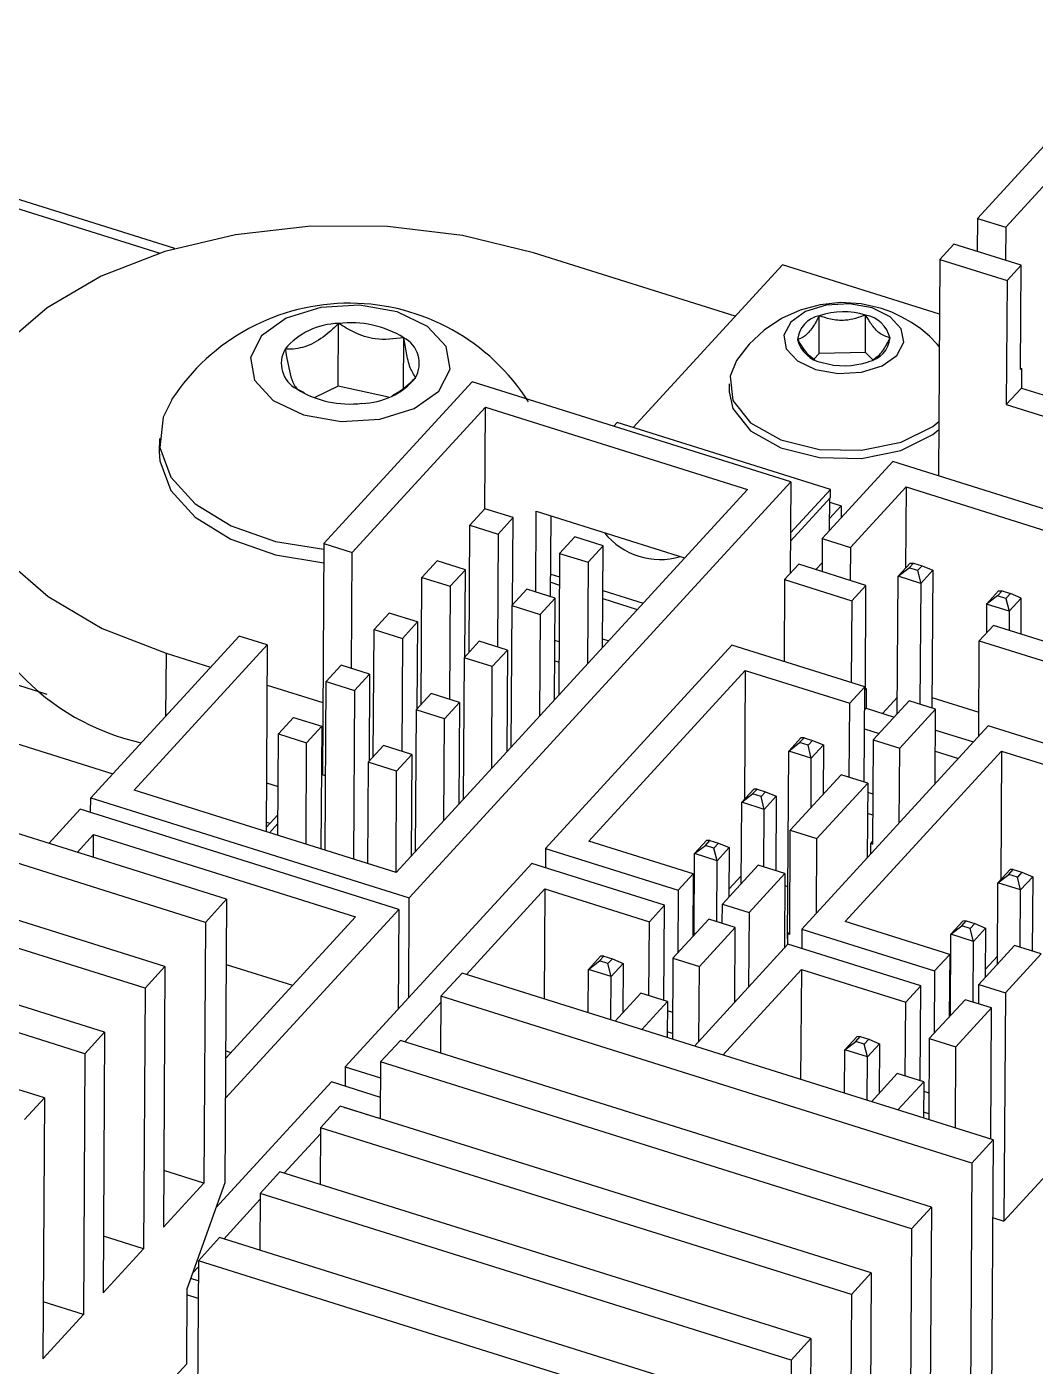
# Model space of a CAD drawing. Header units: millimetres. Extents: x -11 to 295, y 0 to 216.
# Drawn here: x 116.43 to 124.82, y 164.73 to 175.86 of the extents above; entities that cross this region are included whole.
import ezdxf

# ---------------------------------------------------------------- set-up
doc = ezdxf.new("R2010")
doc.units = ezdxf.units.MM

msp = doc.modelspace()

# ---------------------------------------------------------------- linework, layer by layer
at = {"color": 7, "linetype": 'Continuous', "lineweight": 25}
for p, q in [((117.665, 174.02), (111.793, 175.864)), ((124.923, 174.911), (124.336, 174.271)), ((124.571, 174.197), (125.033, 174.701)), ((124.336, 174.271), (124.334, 173.996)), ((124.336, 174.271), (124.571, 174.197)), ((124.571, 174.197), (124.57, 173.922)), ((124.14, 174.057), (124.023, 173.929)), ((124.699, 173.882), (124.14, 174.057)), ((122.323, 173.459), (120.645, 173.986)), ((122.714, 173.885), (121.474, 172.533)), ((124.02, 173.475), (122.714, 173.885)), ((124.023, 173.929), (124.012, 172.131)), ((124.023, 173.929), (124.582, 173.754)), ((124.582, 173.754), (124.699, 173.882)), ((124.694, 173.015), (124.699, 173.882)), ((124.582, 173.754), (124.575, 172.724)), ((119.022, 172.876), (119.026, 173.398)), ((123.019, 173.149), (123.021, 173.462)), ((123.404, 173.155), (123.406, 173.468)), ((119.565, 172.86), (119.567, 173.279)), ((123.404, 173.155), (123.019, 173.149)), ((123.467, 173.095), (123.404, 173.155)), ((123.019, 173.149), (122.975, 173.101)), ((124.694, 173.026), (124.702, 173.023)), ((124.694, 173.015), (124.702, 173.023)), ((124.702, 173.023), (124.701, 172.861)), ((118.678, 172.853), (118.739, 172.824)), ((119.022, 172.876), (118.822, 172.78)), ((120.136, 172.913), (118.903, 171.568)), ((119.441, 172.784), (119.022, 172.876)), ((122.784, 172.081), (120.136, 172.913)), ((122.273, 172.896), (122.272, 172.829)), ((124.575, 172.724), (124.701, 172.861)), ((124.701, 172.861), (125.636, 172.567)), ((124.575, 172.724), (125.635, 172.391)), ((119.138, 171.494), (120.246, 172.702)), ((120.241, 171.857), (120.246, 172.702)), ((120.246, 172.702), (122.424, 172.018)), ((121.342, 172.574), (121.313, 172.543)), ((123.113, 172.018), (121.342, 172.574)), ((117.536, 172.442), (117.535, 172.33)), ((123.633, 172.25), (123.046, 171.609)), ((125.81, 171.566), (123.633, 172.25)), ((119.613, 168.623), (122.784, 172.081)), ((122.784, 172.081), (122.78, 171.319)), ((123.281, 171.535), (123.743, 172.039)), ((123.743, 172.039), (123.739, 171.364)), ((123.743, 172.039), (125.45, 171.503)), ((122.424, 172.018), (119.503, 168.833)), ((122.781, 171.589), (123.113, 171.95)), ((122.782, 171.656), (123.113, 172.018)), ((123.106, 171.676), (123.108, 171.945)), ((123.113, 171.95), (123.113, 172.018)), ((120.241, 171.858), (120.116, 171.721)), ((120.477, 171.784), (120.241, 171.858)), ((120.664, 171.166), (120.668, 171.836)), ((120.668, 171.836), (121.902, 171.449)), ((123.204, 171.882), (123.107, 171.777)), ((123.108, 171.913), (123.204, 171.882)), ((123.204, 171.882), (123.203, 171.781)), ((120.11, 170.664), (120.116, 171.721)), ((120.116, 171.721), (120.351, 171.647)), ((120.477, 171.784), (120.351, 171.647)), ((120.472, 171.06), (120.477, 171.784)), ((120.788, 171.127), (120.792, 171.797)), ((120.351, 171.647), (120.346, 170.708)), ((120.989, 171.623), (120.863, 171.486)), ((121.224, 171.549), (120.989, 171.623)), ((123.046, 171.609), (123.044, 171.335)), ((123.046, 171.609), (123.281, 171.535)), ((118.903, 171.568), (118.891, 169.644)), ((118.903, 171.568), (119.138, 171.494)), ((119.132, 170.53), (119.138, 171.494)), ((120.863, 171.486), (120.856, 170.309)), ((120.863, 171.486), (121.099, 171.413)), ((121.224, 171.549), (121.099, 171.413)), ((121.219, 170.704), (121.224, 171.549)), ((123.281, 171.535), (123.279, 171.261)), ((119.844, 171.424), (119.718, 171.287)), ((120.079, 171.35), (119.844, 171.424)), ((121.099, 171.413), (121.094, 170.568)), ((122.85, 171.396), (122.732, 171.268)), ((123.409, 171.22), (122.85, 171.396)), ((122.992, 171.351), (123.044, 171.409)), ((123.676, 171.296), (123.777, 171.405)), ((123.767, 171.365), (123.804, 171.406)), ((123.777, 171.405), (123.804, 171.406)), ((123.804, 171.406), (123.875, 171.384)), ((123.875, 171.384), (123.837, 171.343)), ((123.875, 171.384), (123.965, 171.346)), ((119.712, 170.23), (119.718, 171.287)), ((119.718, 171.287), (119.954, 171.213)), ((120.079, 171.35), (119.954, 171.213)), ((120.074, 170.626), (120.079, 171.35)), ((120.789, 171.313), (120.862, 171.291)), ((122.732, 171.268), (122.728, 170.587)), ((122.732, 171.268), (123.291, 171.092)), ((123.669, 170.155), (123.676, 171.296)), ((123.676, 171.296), (123.767, 171.365)), ((123.865, 171.236), (123.676, 171.296)), ((123.837, 171.343), (123.767, 171.365)), ((123.837, 171.343), (123.865, 171.236)), ((123.965, 171.346), (123.865, 171.236)), ((123.965, 171.346), (123.958, 170.201)), ((119.954, 171.213), (119.948, 170.274)), ((120.591, 171.189), (120.466, 171.053)), ((120.826, 171.115), (120.591, 171.189)), ((120.789, 171.246), (120.862, 171.223)), ((121.222, 171.178), (121.556, 171.073)), ((123.291, 171.092), (123.409, 171.22)), ((123.404, 170.353), (123.409, 171.22)), ((123.865, 171.236), (123.858, 170.232)), ((124.412, 171.065), (124.512, 171.174)), ((124.502, 171.134), (124.54, 171.175)), ((124.512, 171.174), (124.54, 171.175)), ((124.54, 171.175), (124.611, 171.153)), ((124.611, 171.153), (124.573, 171.112)), ((124.7, 171.115), (124.611, 171.153)), ((120.466, 171.053), (120.458, 169.875)), ((120.466, 171.053), (120.701, 170.979)), ((120.826, 171.115), (120.701, 170.979)), ((120.821, 170.271), (120.826, 171.115)), ((121.221, 171.11), (121.508, 171.02)), ((123.291, 171.092), (123.287, 170.412)), ((124.412, 171.065), (124.41, 170.824)), ((124.502, 171.134), (124.412, 171.065)), ((124.6, 171.005), (124.412, 171.065)), ((124.573, 171.112), (124.502, 171.134)), ((124.573, 171.112), (124.6, 171.005)), ((124.7, 171.115), (124.6, 171.005)), ((124.699, 170.815), (124.7, 171.115)), ((119.321, 170.854), (119.446, 170.99)), ((119.681, 170.916), (119.446, 170.99)), ((120.701, 170.979), (120.696, 170.134)), ((124.6, 171.005), (124.599, 170.846)), ((119.314, 169.797), (119.321, 170.854)), ((119.321, 170.854), (119.556, 170.78)), ((119.556, 170.78), (119.681, 170.916)), ((119.681, 170.916), (119.677, 170.192)), ((124.468, 170.887), (124.351, 170.759)), ((125.027, 170.712), (124.468, 170.887)), ((118.198, 170.799), (116.965, 169.454)), ((117.326, 169.517), (118.433, 170.725)), ((118.433, 170.725), (118.198, 170.799)), ((118.433, 170.725), (118.424, 169.172)), ((119.556, 170.78), (119.55, 169.84)), ((120.193, 170.756), (120.068, 170.619)), ((120.429, 170.682), (120.193, 170.756)), ((122.295, 170.723), (120.745, 169.032)), ((120.859, 170.751), (120.824, 170.762)), ((121.268, 170.758), (121.219, 170.773)), ((123.399, 170.377), (122.295, 170.723)), ((124.346, 169.967), (124.351, 170.759)), ((124.351, 170.759), (124.91, 170.584)), ((117.591, 170.656), (117.96, 170.54)), ((120.068, 170.619), (120.061, 169.441)), ((120.303, 170.545), (120.068, 170.619)), ((120.303, 170.545), (120.429, 170.682)), ((120.429, 170.682), (120.423, 169.837)), ((120.823, 170.593), (120.858, 170.582)), ((118.923, 170.42), (119.048, 170.556)), ((119.283, 170.483), (119.048, 170.556)), ((119.158, 170.346), (119.283, 170.483)), ((119.283, 170.483), (119.279, 169.759)), ((120.298, 169.7), (120.303, 170.545)), ((121.106, 169.095), (122.405, 170.513)), ((122.405, 170.513), (122.399, 169.442)), ((122.405, 170.513), (123.274, 170.24)), ((118.431, 170.392), (118.895, 170.246)), ((118.914, 169.018), (118.923, 170.42)), ((118.923, 170.42), (119.158, 170.346)), ((123.274, 170.24), (123.399, 170.377)), ((123.394, 169.586), (123.399, 170.377)), ((119.158, 170.346), (119.15, 168.944)), ((119.795, 170.322), (119.67, 170.185)), ((120.031, 170.248), (119.795, 170.322)), ((123.404, 170.364), (123.411, 170.362)), ((123.404, 170.353), (123.411, 170.362)), ((123.411, 170.362), (123.41, 170.199)), ((123.767, 170.261), (123.469, 169.937)), ((123.547, 170.156), (123.67, 170.291)), ((123.987, 170.192), (123.767, 170.261)), ((123.958, 170.288), (124.347, 170.166)), ((119.67, 170.185), (119.663, 169.008)), ((119.906, 170.111), (119.67, 170.185)), ((119.906, 170.111), (120.031, 170.248)), ((120.031, 170.248), (120.026, 169.403)), ((123.27, 169.625), (123.274, 170.24)), ((123.398, 170.185), (123.41, 170.199)), ((123.41, 170.199), (123.643, 170.126)), ((123.69, 169.867), (123.987, 170.192)), ((123.984, 169.571), (123.987, 170.192)), ((118.65, 170.123), (118.525, 169.986)), ((118.65, 170.123), (118.886, 170.049)), ((118.76, 169.912), (118.886, 170.049)), ((118.886, 170.049), (118.879, 169.029)), ((119.9, 169.267), (119.906, 170.111)), ((124.426, 170.054), (122.876, 168.363)), ((125.53, 169.707), (124.426, 170.054)), ((118.095, 168.611), (113.681, 169.997)), ((118.52, 169.142), (118.525, 169.986)), ((118.525, 169.986), (118.76, 169.912)), ((122.767, 169.843), (122.867, 169.953)), ((122.858, 169.913), (122.895, 169.954)), ((122.895, 169.954), (122.867, 169.953)), ((122.895, 169.954), (122.966, 169.932)), ((122.966, 169.932), (122.928, 169.891)), ((122.966, 169.932), (123.056, 169.894)), ((123.397, 170.027), (123.518, 169.989)), ((123.469, 169.937), (123.464, 169.07)), ((123.469, 169.937), (123.69, 169.867)), ((123.986, 170.018), (124.302, 169.919)), ((118.755, 169.068), (118.76, 169.912)), ((119.398, 169.888), (119.272, 169.751)), ((119.633, 169.814), (119.398, 169.888)), ((119.508, 169.677), (119.633, 169.814)), ((119.633, 169.814), (119.628, 168.969)), ((122.758, 168.286), (122.767, 169.843)), ((122.767, 169.843), (122.858, 169.913)), ((122.955, 169.784), (122.767, 169.843)), ((122.928, 169.891), (122.858, 169.913)), ((122.955, 169.784), (122.928, 169.891)), ((123.056, 169.894), (122.955, 169.784)), ((123.056, 169.894), (123.053, 169.483)), ((123.237, 168.426), (124.536, 169.843)), ((123.686, 169.247), (123.69, 169.867)), ((123.985, 169.843), (124.177, 169.782)), ((124.536, 169.843), (124.53, 168.773)), ((124.536, 169.843), (125.404, 169.571)), ((117.919, 168.419), (113.505, 169.805)), ((118.891, 169.716), (118.884, 169.708)), ((119.272, 169.751), (119.267, 168.907)), ((119.508, 169.677), (119.272, 169.751)), ((122.953, 169.374), (122.955, 169.784)), ((118.891, 169.644), (118.883, 169.636)), ((118.918, 169.636), (118.891, 169.644)), ((119.503, 168.833), (119.508, 169.677)), ((123.203, 169.646), (122.78, 169.185)), ((123.424, 169.577), (123.203, 169.646)), ((119.503, 168.833), (117.326, 169.517)), ((118.426, 169.579), (118.522, 169.549)), ((122.376, 169.417), (122.476, 169.526)), ((122.376, 169.417), (122.466, 169.486)), ((122.466, 169.486), (122.504, 169.527)), ((122.537, 169.464), (122.466, 169.486)), ((122.504, 169.527), (122.476, 169.526)), ((122.504, 169.527), (122.574, 169.505)), ((122.574, 169.505), (122.537, 169.464)), ((122.574, 169.505), (122.664, 169.467)), ((123.001, 169.116), (123.424, 169.577)), ((123.424, 169.577), (123.42, 168.957)), ((123.423, 169.5), (123.466, 169.487)), ((117.582, 168.052), (113.169, 169.438)), ((116.964, 169.332), (116.965, 169.454)), ((116.965, 169.454), (119.613, 168.623)), ((122.372, 168.74), (122.376, 169.417)), ((122.564, 169.357), (122.376, 169.417)), ((122.564, 169.357), (122.537, 169.464)), ((122.664, 169.467), (122.564, 169.357)), ((122.664, 169.467), (122.66, 168.849)), ((117.418, 167.872), (113.004, 169.258)), ((116.878, 169.359), (116.617, 169.075)), ((119.526, 168.527), (116.878, 169.359)), ((118.521, 169.312), (118.424, 169.207)), ((122.561, 168.88), (122.564, 169.357)), ((123.465, 169.311), (123.422, 169.325)), ((116.853, 169.001), (116.988, 169.148)), ((116.987, 168.959), (116.988, 169.148)), ((116.988, 169.148), (119.165, 168.465)), ((118.52, 169.24), (118.451, 169.164)), ((122.775, 168.318), (122.78, 169.185)), ((122.78, 169.185), (123.001, 169.116)), ((121.974, 168.822), (121.106, 169.095)), ((121.984, 168.99), (122.084, 169.099)), ((121.984, 168.99), (122.075, 169.059)), ((122.075, 169.059), (122.112, 169.1)), ((122.145, 169.037), (122.075, 169.059)), ((122.112, 169.1), (122.084, 169.099)), ((122.112, 169.1), (122.183, 169.078)), ((122.183, 169.078), (122.145, 169.037)), ((122.173, 168.93), (122.145, 169.037)), ((122.273, 169.04), (122.173, 168.93)), ((122.183, 169.078), (122.273, 169.04)), ((122.273, 169.04), (122.27, 168.629)), ((122.997, 168.495), (123.001, 169.116)), ((123.449, 169.074), (123.464, 169.09)), ((123.449, 169.074), (123.464, 169.07)), ((123.449, 168.988), (123.449, 169.074)), ((120.745, 169.032), (120.744, 168.872)), ((120.745, 169.032), (121.849, 168.686)), ((121.98, 168.313), (121.984, 168.99)), ((122.173, 168.93), (121.984, 168.99)), ((122.169, 168.424), (122.173, 168.93)), ((117.081, 167.505), (112.668, 168.891)), ((120.631, 168.908), (119.08, 167.217)), ((121.734, 168.561), (120.631, 168.908)), ((121.849, 168.686), (121.974, 168.822)), ((121.974, 168.822), (121.971, 168.302)), ((122.514, 168.895), (122.216, 168.57)), ((122.437, 168.501), (122.735, 168.826)), ((122.735, 168.826), (122.514, 168.895)), ((122.735, 168.826), (122.731, 168.205)), ((124.506, 168.747), (124.607, 168.857)), ((124.506, 168.747), (124.597, 168.817)), ((124.597, 168.817), (124.634, 168.858)), ((124.668, 168.795), (124.597, 168.817)), ((124.634, 168.858), (124.607, 168.857)), ((124.634, 168.858), (124.705, 168.836)), ((124.705, 168.836), (124.668, 168.795)), ((124.705, 168.836), (124.795, 168.798)), ((116.917, 167.326), (112.503, 168.712)), ((122.271, 168.697), (122.372, 168.807)), ((122.734, 168.726), (122.76, 168.718)), ((124.502, 168.07), (124.506, 168.747)), ((124.695, 168.688), (124.506, 168.747)), ((124.695, 168.688), (124.668, 168.795)), ((124.795, 168.798), (124.695, 168.688)), ((124.795, 168.798), (124.791, 168.18)), ((117.919, 168.419), (118.095, 168.611)), ((118.095, 168.611), (118.081, 166.254)), ((119.608, 167.792), (119.613, 168.623)), ((120.088, 167.985), (120.741, 168.697)), ((120.741, 168.697), (120.735, 167.782)), ((120.741, 168.697), (121.609, 168.424)), ((121.849, 168.686), (121.845, 168.166)), ((124.692, 168.211), (124.695, 168.688)), ((118.085, 166.956), (119.526, 168.527)), ((119.526, 168.527), (119.521, 167.697)), ((121.609, 168.424), (121.734, 168.561)), ((121.729, 167.771), (121.734, 168.561)), ((122.215, 168.41), (122.216, 168.57)), ((122.216, 168.57), (122.437, 168.501)), ((122.437, 168.501), (122.433, 167.881)), ((117.919, 168.419), (117.906, 166.251)), ((119.165, 168.465), (118.087, 167.289)), ((121.605, 167.81), (121.609, 168.424)), ((122.102, 168.446), (121.804, 168.121)), ((121.971, 168.37), (121.98, 168.38)), ((122.025, 168.052), (122.323, 168.376)), ((122.323, 168.376), (122.102, 168.446)), ((122.319, 167.756), (122.323, 168.376)), ((124.105, 168.153), (123.237, 168.426)), ((124.115, 168.32), (124.215, 168.43)), ((124.115, 168.32), (124.205, 168.39)), ((124.205, 168.39), (124.243, 168.431)), ((124.276, 168.368), (124.205, 168.39)), ((124.243, 168.431), (124.215, 168.43)), ((124.243, 168.431), (124.314, 168.409)), ((124.314, 168.409), (124.276, 168.368)), ((124.303, 168.261), (124.276, 168.368)), ((124.403, 168.371), (124.303, 168.261)), ((124.314, 168.409), (124.403, 168.371)), ((124.403, 168.371), (124.401, 167.96)), ((116.58, 166.959), (112.166, 168.345)), ((122.758, 168.286), (122.76, 168.285)), ((122.76, 168.323), (122.775, 168.339)), ((122.76, 168.236), (122.76, 168.323)), ((122.775, 168.318), (122.76, 168.323)), ((122.876, 168.363), (122.875, 168.203)), ((122.876, 168.363), (123.979, 168.017)), ((124.111, 167.643), (124.115, 168.32)), ((124.303, 168.261), (124.115, 168.32)), ((124.3, 167.755), (124.303, 168.261)), ((122.761, 168.238), (121.983, 167.39)), ((123.865, 167.892), (122.761, 168.238)), ((123.979, 168.017), (124.105, 168.153)), ((124.105, 168.153), (124.101, 167.633)), ((124.645, 168.226), (124.347, 167.901)), ((124.568, 167.832), (124.865, 168.156)), ((124.865, 168.156), (124.645, 168.226)), ((117.418, 167.872), (117.582, 168.052)), ((117.582, 168.052), (117.569, 165.884)), ((118.092, 168.069), (118.643, 167.896)), ((121.102, 168.028), (121.203, 168.137)), ((121.102, 168.028), (121.193, 168.098)), ((121.193, 168.098), (121.231, 168.139)), ((121.264, 168.076), (121.193, 168.098)), ((121.231, 168.139), (121.203, 168.137)), ((121.231, 168.139), (121.301, 168.117)), ((121.301, 168.117), (121.264, 168.076)), ((121.291, 167.969), (121.264, 168.076)), ((121.391, 168.078), (121.291, 167.969)), ((121.301, 168.117), (121.391, 168.078)), ((121.391, 168.078), (121.388, 167.667)), ((121.804, 168.121), (121.8, 167.447)), ((121.804, 168.121), (122.025, 168.052)), ((122.021, 167.431), (122.025, 168.052)), ((124.401, 168.028), (124.503, 168.138)), ((119.876, 167.804), (120.052, 167.996)), ((124.466, 166.61), (120.052, 167.996)), ((121.1, 167.667), (121.102, 168.028)), ((121.291, 167.969), (121.102, 168.028)), ((121.289, 167.608), (121.291, 167.969)), ((122.219, 167.316), (122.872, 168.028)), ((122.872, 168.028), (122.866, 167.113)), ((122.872, 168.028), (123.74, 167.755)), ((123.979, 168.017), (123.976, 167.497)), ((117.418, 167.872), (117.405, 165.705)), ((121.538, 167.831), (121.324, 167.597)), ((121.759, 167.761), (121.538, 167.831)), ((123.74, 167.755), (123.865, 167.892)), ((123.86, 167.102), (123.865, 167.892)), ((124.346, 167.741), (124.347, 167.901)), ((124.347, 167.901), (124.568, 167.832)), ((124.568, 167.832), (124.556, 165.935)), ((119.575, 167.426), (119.876, 167.753)), ((119.876, 167.804), (119.873, 167.332)), ((124.29, 166.418), (119.876, 167.804)), ((121.545, 167.528), (121.759, 167.761)), ((121.759, 167.761), (121.757, 167.461)), ((123.736, 167.141), (123.74, 167.755)), ((124.233, 167.776), (123.935, 167.452)), ((124.102, 167.701), (124.111, 167.711)), ((124.156, 167.383), (124.453, 167.707)), ((124.453, 167.707), (124.233, 167.776)), ((124.447, 166.616), (124.453, 167.707)), ((121.758, 167.685), (121.802, 167.671)), ((124.556, 165.935), (126.106, 167.626)), ((116.917, 167.326), (117.081, 167.505)), ((117.081, 167.505), (117.068, 165.338)), ((121.801, 167.495), (121.757, 167.509)), ((119.375, 167.258), (119.539, 167.437)), ((123.953, 166.051), (119.539, 167.437)), ((123.233, 167.359), (123.333, 167.468)), ((123.233, 167.359), (123.324, 167.429)), ((123.324, 167.429), (123.361, 167.47)), ((123.394, 167.407), (123.324, 167.429)), ((123.361, 167.47), (123.333, 167.468)), ((123.361, 167.47), (123.432, 167.448)), ((123.432, 167.448), (123.394, 167.407)), ((123.422, 167.3), (123.394, 167.407)), ((123.522, 167.409), (123.422, 167.3)), ((123.432, 167.448), (123.522, 167.409)), ((123.522, 167.409), (123.519, 166.998)), ((123.935, 167.452), (123.931, 166.778)), ((123.935, 167.452), (124.156, 167.383)), ((124.152, 166.709), (124.156, 167.383)), ((116.917, 167.326), (116.904, 165.158)), ((118.088, 167.35), (118.131, 167.337)), ((119.375, 167.258), (119.372, 166.786)), ((123.789, 165.872), (119.375, 167.258)), ((123.231, 166.998), (123.233, 167.359)), ((123.422, 167.3), (123.233, 167.359)), ((123.419, 166.939), (123.422, 167.3)), ((119.08, 167.217), (119.079, 167.056)), ((119.08, 167.217), (119.374, 167.125)), ((123.669, 167.162), (123.455, 166.928)), ((123.89, 167.092), (123.669, 167.162)), ((118.966, 167.092), (118.006, 166.045)), ((119.373, 166.964), (118.966, 167.092)), ((123.675, 166.859), (123.89, 167.092)), ((123.89, 167.092), (123.888, 166.792)), ((116.416, 166.779), (116.58, 166.959)), ((116.58, 166.959), (116.567, 164.791)), ((123.889, 167.016), (123.932, 167.002)), ((118.874, 166.711), (119.038, 166.891)), ((123.452, 165.505), (119.038, 166.891)), ((119.074, 166.879), (119.076, 166.881)), ((119.076, 166.881), (119.372, 166.789)), ((119.076, 166.881), (119.076, 166.879)), ((123.931, 166.826), (123.888, 166.84)), ((118.874, 166.711), (118.871, 166.239)), ((123.288, 165.325), (118.874, 166.711)), ((118.573, 166.333), (118.874, 166.661)), ((124.29, 166.418), (124.466, 166.61)), ((124.466, 166.61), (124.452, 164.253)), ((124.29, 166.418), (124.277, 164.251)), ((117.569, 165.884), (117.906, 166.251)), ((117.906, 166.251), (117.572, 166.356)), ((118.081, 166.254), (117.764, 165.37)), ((118.373, 166.165), (118.537, 166.344)), ((122.951, 164.958), (118.537, 166.344)), ((118.373, 166.165), (118.37, 165.693)), ((122.787, 164.779), (118.373, 166.165)), ((118.072, 165.786), (118.372, 166.114)), ((123.789, 165.872), (123.953, 166.051)), ((123.953, 166.051), (123.94, 163.884)), ((124.462, 165.965), (124.556, 165.935)), ((117.405, 165.705), (117.071, 165.81)), ((123.789, 165.872), (123.776, 163.704)), ((117.068, 165.338), (117.405, 165.705)), ((117.86, 165.606), (118.036, 165.798)), ((122.45, 164.412), (118.036, 165.798)), ((117.86, 165.606), (117.845, 163.248)), ((122.274, 164.219), (117.86, 165.606)), ((117.812, 165.503), (117.86, 165.555)), ((123.288, 165.325), (123.452, 165.505)), ((123.452, 165.505), (123.439, 163.337)), ((117.764, 165.37), (117.761, 164.747)), ((117.859, 165.438), (117.796, 165.458)), ((116.904, 165.158), (116.57, 165.263)), ((117.858, 165.293), (117.764, 165.322)), ((123.288, 165.325), (123.274, 163.158)), ((116.904, 165.158), (116.567, 164.791)), ((122.787, 164.779), (122.951, 164.958)), ((122.951, 164.958), (122.938, 162.791)), ((116.895, 163.803), (117.761, 164.747)), ((122.787, 164.779), (122.773, 162.611))]:
    msp.add_line(p, q, dxfattribs=at)
at = {"color": 8, "linetype": 'Continuous', "lineweight": 25}
for p, q in [((111.695, 175.817), (117.539, 173.982)), ((108.876, 172.743), (116.6, 170.317)), ((108.718, 172.301), (117.148, 169.654)), ((117.591, 170.656), (117.588, 170.134)), ((118.424, 169.253), (118.457, 169.243))]:
    msp.add_line(p, q, dxfattribs=at)
at = {"color": 7, "linetype": 'Continuous', "lineweight": 25, "flags": 128}
for points in [[(120.645, 173.986), (120.056, 174.13), (119.431, 174.204), (118.794, 174.206), (118.169, 174.135), (117.581, 173.995), (117.052, 173.79), (116.602, 173.529), (116.249, 173.222), (116.006, 172.88), (115.883, 172.516), (115.884, 172.145), (116.01, 171.78), (116.255, 171.437), (116.61, 171.127), (117.061, 170.863), (117.591, 170.656)], [(119.369, 172.601), (119.655, 172.69), (119.86, 172.836), (119.953, 173.018), (119.919, 173.206), (119.764, 173.373), (119.512, 173.494), (119.2, 173.549), (118.877, 173.531), (118.591, 173.442), (118.386, 173.295), (118.293, 173.114), (118.327, 172.926), (118.481, 172.758), (118.734, 172.638), (119.046, 172.583), (119.369, 172.601)], [(124.018, 173.207), (124.001, 173.226), (123.936, 173.292), (123.865, 173.352), (123.789, 173.405), (123.708, 173.451), (123.624, 173.491), (123.537, 173.522), (123.37, 173.56), (123.199, 173.571), (123.028, 173.553), (122.863, 173.508), (122.707, 173.438), (122.564, 173.342), (122.439, 173.226), (122.334, 173.09)], [(122.907, 173.497), (122.784, 173.409), (122.727, 173.301), (122.747, 173.188), (122.839, 173.087), (122.99, 173.014), (123.177, 172.981), (123.371, 172.992), (123.543, 173.045), (123.666, 173.132), (123.723, 173.241), (123.703, 173.354), (123.611, 173.454), (123.46, 173.527), (123.273, 173.56), (123.079, 173.55), (122.907, 173.497)], [(122.334, 173.09), (122.279, 172.96), (122.302, 172.757), (122.449, 172.572), (122.701, 172.43), (123.023, 172.35), (123.372, 172.344), (123.701, 172.411), (123.965, 172.542), (124.014, 172.582)], [(122.272, 172.829), (122.302, 172.69), (122.449, 172.505), (122.701, 172.363), (123.023, 172.283), (123.372, 172.276), (123.7, 172.343), (123.965, 172.475), (124.014, 172.515)], [(117.638, 172.764), (117.566, 172.618), (117.54, 172.367), (117.632, 172.121), (117.834, 171.899), (118.132, 171.715), (118.502, 171.586), (118.902, 171.52)], [(117.535, 172.33), (117.54, 172.255), (117.632, 172.009), (117.834, 171.787), (118.131, 171.604), (118.502, 171.474), (118.902, 171.408)]]:
    msp.add_lwpolyline(points, dxfattribs=at)
at = {"color": 7, "linetype": 'Continuous', "lineweight": 25}
for centre, radius, start, end in [((119.115, 171.804), 1.762, 32.3349, 146.9636), ((123.223, 172.869), 0.626, 73.0242, 108.8223), ((119.036, 172.805), 0.593, 91.0442, 140.1735), ((119.128, 172.57), 0.834, 58.1975, 97.0228), ((123.065, 173.24), 0.226, 101.2621, 173.7008), ((123.363, 173.218), 0.253, 13.3822, 80.3459), ((119.458, 173.067), 0.238, 329.7879, 62.8372), ((123.087, 173.323), 0.253, 193.379, 260.3492), ((123.385, 173.302), 0.226, 281.2612, 353.7017), ((118.787, 173.065), 0.238, 149.787, 242.8381), ((123.227, 173.672), 0.626, 253.0242, 288.8223), ((119.209, 173.326), 0.593, 271.0442, 320.1735), ((119.118, 173.562), 0.834, 238.1975, 277.0228), ((121.699, 172.029), 0.594, 218.6864, 286.4466), ((117.815, 171.841), 1.977, 189.1253, 257.4125)]:
    msp.add_arc(centre, radius, start, end, dxfattribs=at)
for points, knots in [([(119.026, 173.398), (119, 173.373), (118.932, 173.308), (118.811, 173.221), (118.678, 173.183), (118.603, 173.184), (118.581, 173.185)], [0, 0, 0, 0, 0.207337, 0.558361, 0.87032, 1, 1, 1, 1]), ([(119.567, 173.279), (119.487, 173.269), (119.347, 173.251), (119.162, 173.314), (119.068, 173.372), (119.026, 173.398)], [0, 0, 0, 0, 0.416634, 0.738182, 1, 1, 1, 1]), ([(123.021, 173.462), (123.012, 173.445), (122.986, 173.396), (122.943, 173.328), (122.886, 173.278), (122.851, 173.268), (122.84, 173.264)], [0, 0, 0, 0, 0.205835, 0.602347, 0.880066, 1, 1, 1, 1]), ([(123.406, 173.468), (123.35, 173.448), (123.255, 173.415), (123.121, 173.427), (123.052, 173.451), (123.021, 173.462)], [0, 0, 0, 0, 0.4407, 0.755692, 1, 1, 1, 1]), ([(123.61, 173.277), (123.578, 173.288), (123.515, 173.311), (123.454, 173.389), (123.422, 173.442), (123.406, 173.468)], [0, 0, 0, 0, 0.344326, 0.685993, 1, 1, 1, 1]), ([(119.664, 172.947), (119.649, 172.974), (119.611, 173.038), (119.59, 173.154), (119.575, 173.237), (119.567, 173.279)], [0, 0, 0, 0, 0.268985, 0.635985, 1, 1, 1, 1]), ([(122.84, 173.264), (122.866, 173.219), (122.904, 173.153), (122.966, 173.111), (122.985, 173.097)], [0, 0, 0, 0, 0.686032, 1, 1, 1, 1]), ([(123.468, 173.097), (123.486, 173.11), (123.535, 173.143), (123.575, 173.212), (123.601, 173.26), (123.61, 173.277)], [0, 0, 0, 0, 0.284659, 0.755516, 1, 1, 1, 1]), ([(118.581, 173.185), (118.594, 173.116), (118.613, 173.016), (118.643, 172.901), (118.67, 172.864), (118.678, 172.853)], [0, 0, 0, 0, 0.605475, 0.879595, 1, 1, 1, 1]), ([(119.471, 172.797), (119.511, 172.822), (119.581, 172.864), (119.639, 172.922), (119.664, 172.947)], [0, 0, 0, 0, 0.570701, 1, 1, 1, 1])]:
    msp.add_open_spline(points, degree=3, knots=knots, dxfattribs=at)

doc.saveas('drawing.dxf')
